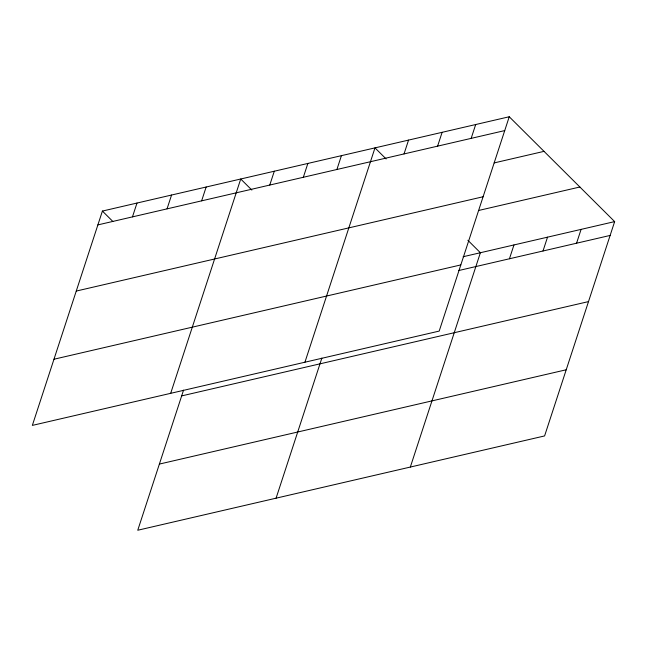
<?xml version="1.0" encoding="UTF-8"?>
<svg xmlns="http://www.w3.org/2000/svg" width="647" height="647" viewBox="0 0 647 647"><rect width="100%" height="100%" fill="white"/><g stroke="black" fill="none" stroke-linecap="round" stroke-linejoin="round"><path stroke-width="0.97" d="M509.246 116.759L102.404 211.068L32.35 425.394L439.192 331.086L509.246 116.759L614.65 221.606L544.596 435.932L137.754 530.241L183.546 390.149M132.465 216.874L136.986 203.053M167.047 208.86L171.568 195.038M201.629 200.845L206.15 187.015M170.679 393.327L240.733 179.001L251.861 190.072M269.775 185.05L274.296 171.22M303.338 177.27L307.859 163.44M336.901 169.49L341.422 155.66M304.931 362.207L374.985 147.88L386.122 158.952M276.083 498.174L321.866 358.09M404.035 153.929L408.548 140.1M437.598 146.149L442.119 132.32M471.162 138.369L475.682 124.539M410.335 467.053L480.389 252.726L467.87 240.272M509.44 258.776L513.961 244.946M543.003 250.996L547.524 237.166M576.566 243.215L581.087 229.386M97.883 224.897L504.725 130.589M494.162 162.915L544.03 151.358M76.257 291.061L483.099 196.753M479.176 210.348L579.866 187.007M463.131 256.73L614.65 221.606M53.976 359.231L460.818 264.922M458.61 270.559L610.129 235.435M181.661 395.907L588.503 301.599M159.38 464.077L566.222 369.769M102.404 211.068L112.837 221.444"/></g></svg>
